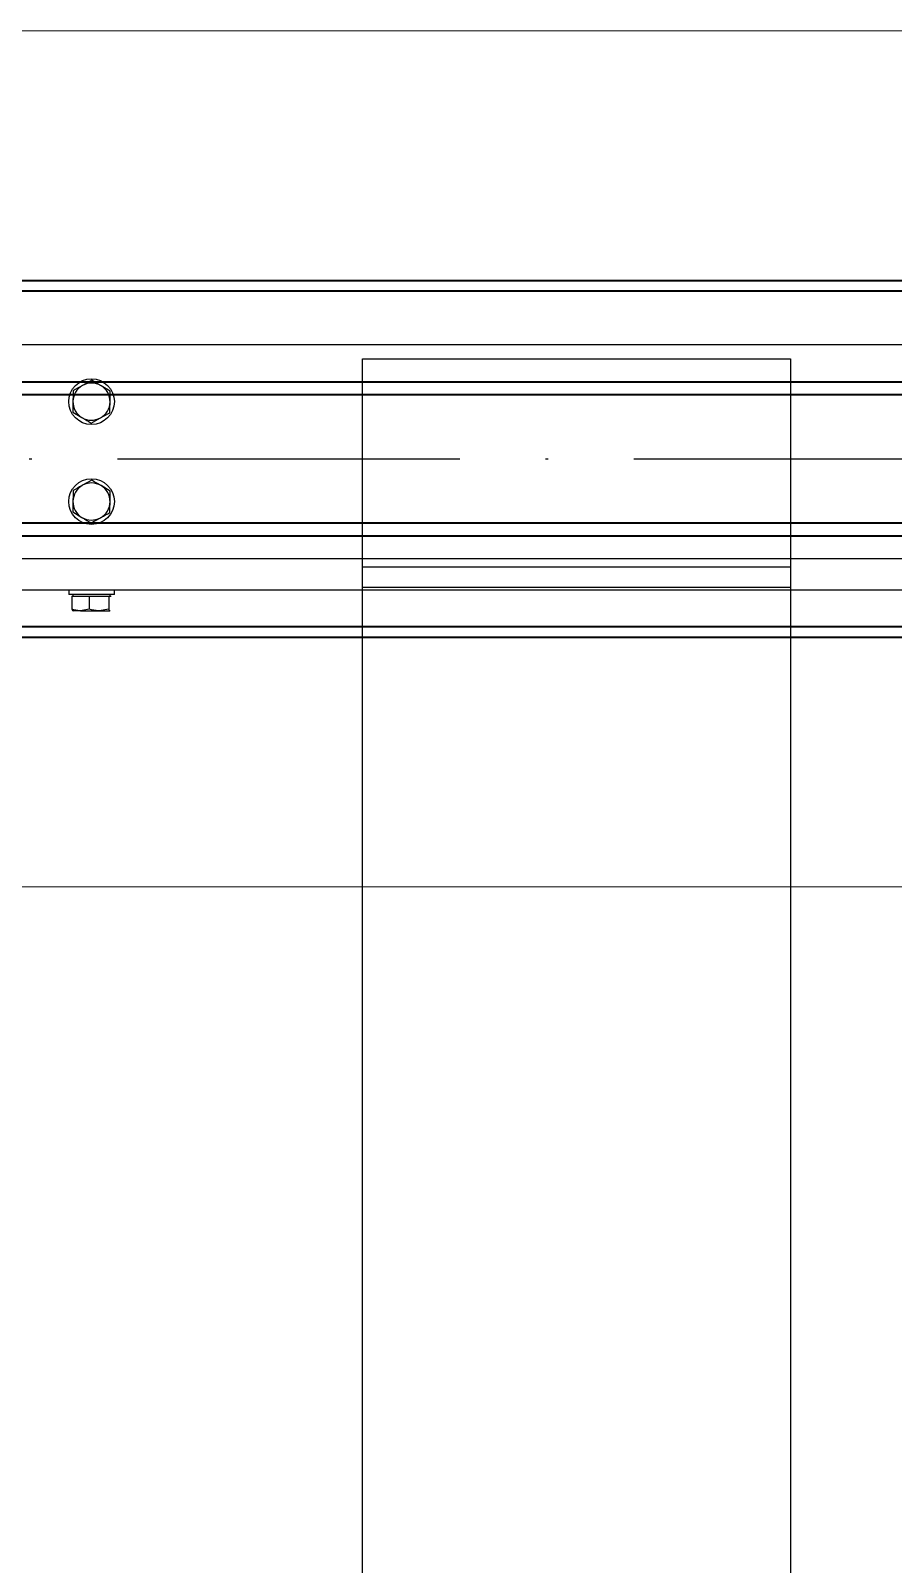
# Model space of a CAD drawing. Header units: centimetres. Extents: x 470464 to 524273, y 49611 to 59074.
# Drawn here: x 488046.1 to 488076.3, y 54368.8 to 54422.6 of the extents above; entities that cross this region are included whole.
import ezdxf

# ---------------------------------------------------------------- set-up
doc = ezdxf.new("R2010")
doc.units = ezdxf.units.CM
doc.header["$MEASUREMENT"] = 0
doc.linetypes.add('1244_Aselsan_MIUM_3000$0$ACAD_ISO10W100', pattern=[18, 12, -3, 0, -3])
doc.linetypes.add('XKITLINE00', pattern=[0])
doc.layers.add('S-COLS-CONC', color=4, linetype='Continuous', lineweight=40)
doc.layers.add('vinç', color=7, linetype='Continuous')

# ---------------------------------------------------------------- blocks, each defined once
blk = doc.blocks.new('RSTSERHRGFH')
at = {"layer": 'vinç', "color": 2}
for p, q in [((427135.918, 71903.918), (427135.918, 71918.918)), ((427135.918, 71918.918), (427219.418, 71918.918)), ((427143.211, 71903.918), (427143.211, 71918.918)), ((427143.918, 71903.918), (427143.918, 71918.918)), ((427219.418, 71903.918), (427135.918, 71903.918))]:
    blk.add_line(p, q, dxfattribs=at)
blk = doc.blocks.new('DTYTJYJGHDTRHTRHTRF')
at = {"color": 2, "linetype": 'Continuous', "lineweight": 25}
for p, q in [((427135.418, 71706.499), (427135.418, 71746.499)), ((427142.918, 71706.499), (427142.918, 71746.499)), ((427144.018, 71746.499), (427144.018, 71706.499)), ((427137.053, 71710.155), (427136.86, 71709.833)), ((427140.553, 71710.155), (427140.36, 71709.833)), ((427144.178, 71710.299), (427144.018, 71710.299)), ((427144.178, 71710.299), (427144.178, 71708.699)), ((427144.238, 71710.149), (427144.178, 71710.149)), ((427144.238, 71710.145), (427144.238, 71710.185)), ((427144.238, 71710.106), (427144.238, 71710.145)), ((427144.238, 71709.763), (427144.238, 71710.106)), ((427144.238, 71710.106), (427144.688, 71710.106)), ((427144.688, 71710.106), (427144.746, 71709.763)), ((427144.743, 71710.152), (427144.746, 71710.145)), ((427144.746, 71710.149), (427144.744, 71710.152)), ((427144.746, 71709.763), (427144.746, 71710.145)), ((427136.668, 71709.51), (427136.85, 71709.183)), ((427138.169, 71709.487), (427137.986, 71709.815)), ((427140.168, 71709.51), (427140.35, 71709.183)), ((427141.669, 71709.487), (427141.486, 71709.815)), ((427144.238, 71709.42), (427144.238, 71709.763)), ((427144.238, 71709.42), (427144.688, 71709.42)), ((427144.238, 71709.116), (427144.238, 71709.42)), ((427144.688, 71709.42), (427144.746, 71709.116)), ((427144.746, 71709.116), (427144.746, 71709.763)), ((427137.783, 71708.843), (427137.976, 71709.165)), ((427141.283, 71708.843), (427141.476, 71709.165)), ((427144.178, 71708.849), (427144.238, 71708.849)), ((427144.238, 71708.813), (427144.238, 71709.116)), ((427144.238, 71708.813), (427144.688, 71708.813)), ((427144.744, 71708.845), (427144.746, 71708.849)), ((427144.746, 71709.116), (427144.746, 71708.849)), ((427144.018, 71708.699), (427144.178, 71708.699))]:
    blk.add_line(p, q, dxfattribs=at)
for centre in [(427137.418, 71709.499), (427140.918, 71709.499)]:
    blk.add_circle(centre, 0.8, dxfattribs=at)
for centre, start, end in [((427137.418, 71709.499), 89.1068, 149.1068), ((427137.418, 71709.499), 29.1068, 89.1068), ((427140.918, 71709.499), 89.1068, 149.1068), ((427140.918, 71709.499), 29.1068, 89.1068), ((427137.418, 71709.499), 149.1068, 209.1068), ((427137.418, 71709.499), 329.1068, 29.1068), ((427140.918, 71709.499), 149.1068, 209.1068), ((427140.918, 71709.499), 329.1068, 29.1068), ((427137.418, 71709.499), 209.1068, 269.1068), ((427137.418, 71709.499), 269.1068, 329.1068), ((427140.918, 71709.499), 209.1068, 269.1068), ((427140.918, 71709.499), 269.1068, 329.1068)]:
    blk.add_arc(centre, 0.65, start, end, dxfattribs=at)
for points, knots in [([(427137.428, 71710.149), (427137.33, 71710.15), (427137.203, 71710.152), (427137.08, 71710.154), (427137.053, 71710.155)], [0, 0, 0, 0, 0.776287, 1, 1, 1, 1]), ([(427137.804, 71710.143), (427137.71, 71710.144), (427137.586, 71710.146), (427137.459, 71710.148), (427137.428, 71710.149)], [0, 0, 0, 0, 0.7581486, 1, 1, 1, 1]), ([(427137.986, 71709.815), (427137.982, 71709.823), (427137.92, 71709.933), (427137.86, 71710.042), (427137.804, 71710.143)], [0, 0, 0, 0, 0.0702148, 1, 1, 1, 1]), ([(427140.928, 71710.149), (427140.83, 71710.15), (427140.703, 71710.152), (427140.58, 71710.154), (427140.553, 71710.155)], [0, 0, 0, 0, 0.776287, 1, 1, 1, 1]), ([(427141.304, 71710.143), (427141.21, 71710.144), (427141.086, 71710.146), (427140.959, 71710.148), (427140.928, 71710.149)], [0, 0, 0, 0, 0.758149, 1, 1, 1, 1]), ([(427141.486, 71709.815), (427141.482, 71709.823), (427141.42, 71709.933), (427141.36, 71710.042), (427141.304, 71710.143)], [0, 0, 0, 0, 0.0702148, 1, 1, 1, 1]), ([(427144.746, 71710.145), (427144.739, 71710.135), (427144.73, 71710.121), (427144.695, 71710.109), (427144.688, 71710.106)], [0, 0, 0, 0, 0.776287, 1, 1, 1, 1]), ([(427136.86, 71709.833), (427136.856, 71709.825), (427136.791, 71709.716), (427136.727, 71709.61), (427136.668, 71709.51)], [0, 0, 0, 0, 0.070215, 1, 1, 1, 1]), ([(427137.976, 71709.165), (427137.981, 71709.173), (427138.046, 71709.281), (427138.109, 71709.388), (427138.169, 71709.487)], [0, 0, 0, 0, 0.070215, 1, 1, 1, 1]), ([(427140.36, 71709.833), (427140.356, 71709.825), (427140.291, 71709.716), (427140.227, 71709.61), (427140.168, 71709.51)], [0, 0, 0, 0, 0.070215, 1, 1, 1, 1]), ([(427141.476, 71709.165), (427141.481, 71709.173), (427141.546, 71709.281), (427141.609, 71709.388), (427141.669, 71709.487)], [0, 0, 0, 0, 0.070215, 1, 1, 1, 1]), ([(427144.746, 71709.763), (427144.746, 71709.755), (427144.745, 71709.639), (427144.715, 71709.525), (427144.688, 71709.42)], [0, 0, 0, 0, 0.070215, 1, 1, 1, 1]), ([(427136.85, 71709.183), (427136.855, 71709.175), (427136.916, 71709.064), (427136.977, 71708.956), (427137.033, 71708.855)], [0, 0, 0, 0, 0.070215, 1, 1, 1, 1]), ([(427137.033, 71708.855), (427137.06, 71708.854), (427137.182, 71708.852), (427137.309, 71708.85), (427137.408, 71708.849)], [0, 0, 0, 0, 0.223713, 1, 1, 1, 1]), ([(427137.408, 71708.849), (427137.439, 71708.848), (427137.566, 71708.846), (427137.69, 71708.844), (427137.783, 71708.843)], [0, 0, 0, 0, 0.241851, 1, 1, 1, 1]), ([(427140.35, 71709.183), (427140.355, 71709.175), (427140.416, 71709.064), (427140.477, 71708.956), (427140.533, 71708.855)], [0, 0, 0, 0, 0.070215, 1, 1, 1, 1]), ([(427140.533, 71708.855), (427140.56, 71708.854), (427140.682, 71708.852), (427140.809, 71708.85), (427140.908, 71708.849)], [0, 0, 0, 0, 0.223713, 1, 1, 1, 1]), ([(427140.908, 71708.849), (427140.939, 71708.848), (427141.066, 71708.846), (427141.19, 71708.844), (427141.283, 71708.843)], [0, 0, 0, 0, 0.241851, 1, 1, 1, 1]), ([(427144.746, 71709.116), (427144.746, 71709.109), (427144.745, 71709.007), (427144.715, 71708.906), (427144.688, 71708.813)], [0, 0, 0, 0, 0.070215, 1, 1, 1, 1]), ([(427144.688, 71708.813), (427144.695, 71708.816), (427144.73, 71708.829), (427144.739, 71708.842), (427144.746, 71708.852)], [0, 0, 0, 0, 0.2237133, 1, 1, 1, 1])]:
    blk.add_open_spline(points, degree=3, knots=knots, dxfattribs=at)
at = {"layer": 'vinç', "color": 0}
blk.add_blockref('RSTSERHRGFH', (0, -184.92), dxfattribs=at)
blk = doc.blocks.new('fdtrhrghrtsehserhtr')
at = {"layer": 'vinç', "color": 0}
blk.add_blockref('DTYTJYJGHDTRHTRHTRF', (0, 0), dxfattribs=at)
blk = doc.blocks.new('K')
at = {"color": 2, "linetype": 'XKITLINE00', "lineweight": 0}
for p, q in [((487399.746, 45922.563), (489128.412, 45922.563)), ((487399.746, 45892.563), (489128.412, 45892.563))]:
    blk.add_line(p, q, dxfattribs=at)
at = {"color": 2, "linetype": '1244_Aselsan_MIUM_3000$0$ACAD_ISO10W100'}
blk.add_line((485623.746, 45907.563), (489128.412, 45907.563), dxfattribs=at)
at = {"layer": 'S-COLS-CONC', "color": 2}
for p, q in [((487999.746, 45913.813), (489128.412, 45913.813)), ((488000.112, 45913.446), (489128.412, 45913.446)), ((488003.296, 45910.263), (489128.412, 45910.263)), ((488003.746, 45909.813), (489128.412, 45909.813)), ((488008.246, 45905.313), (489128.412, 45905.313)), ((488008.696, 45904.863), (489128.412, 45904.863)), ((488011.879, 45901.679), (489128.412, 45901.679)), ((488012.246, 45901.313), (489128.412, 45901.313))]:
    blk.add_line(p, q, dxfattribs=at)
at = {"layer": 'vinç', "color": 0, "rotation": 270}
blk.add_blockref('fdtrhrghrtsehserhtr', (416338.736, 473046.981), dxfattribs=at)

msp = doc.modelspace()

# ---------------------------------------------------------------- block references
msp.add_blockref('K', (0, 8500))

doc.saveas('drawing.dxf')
